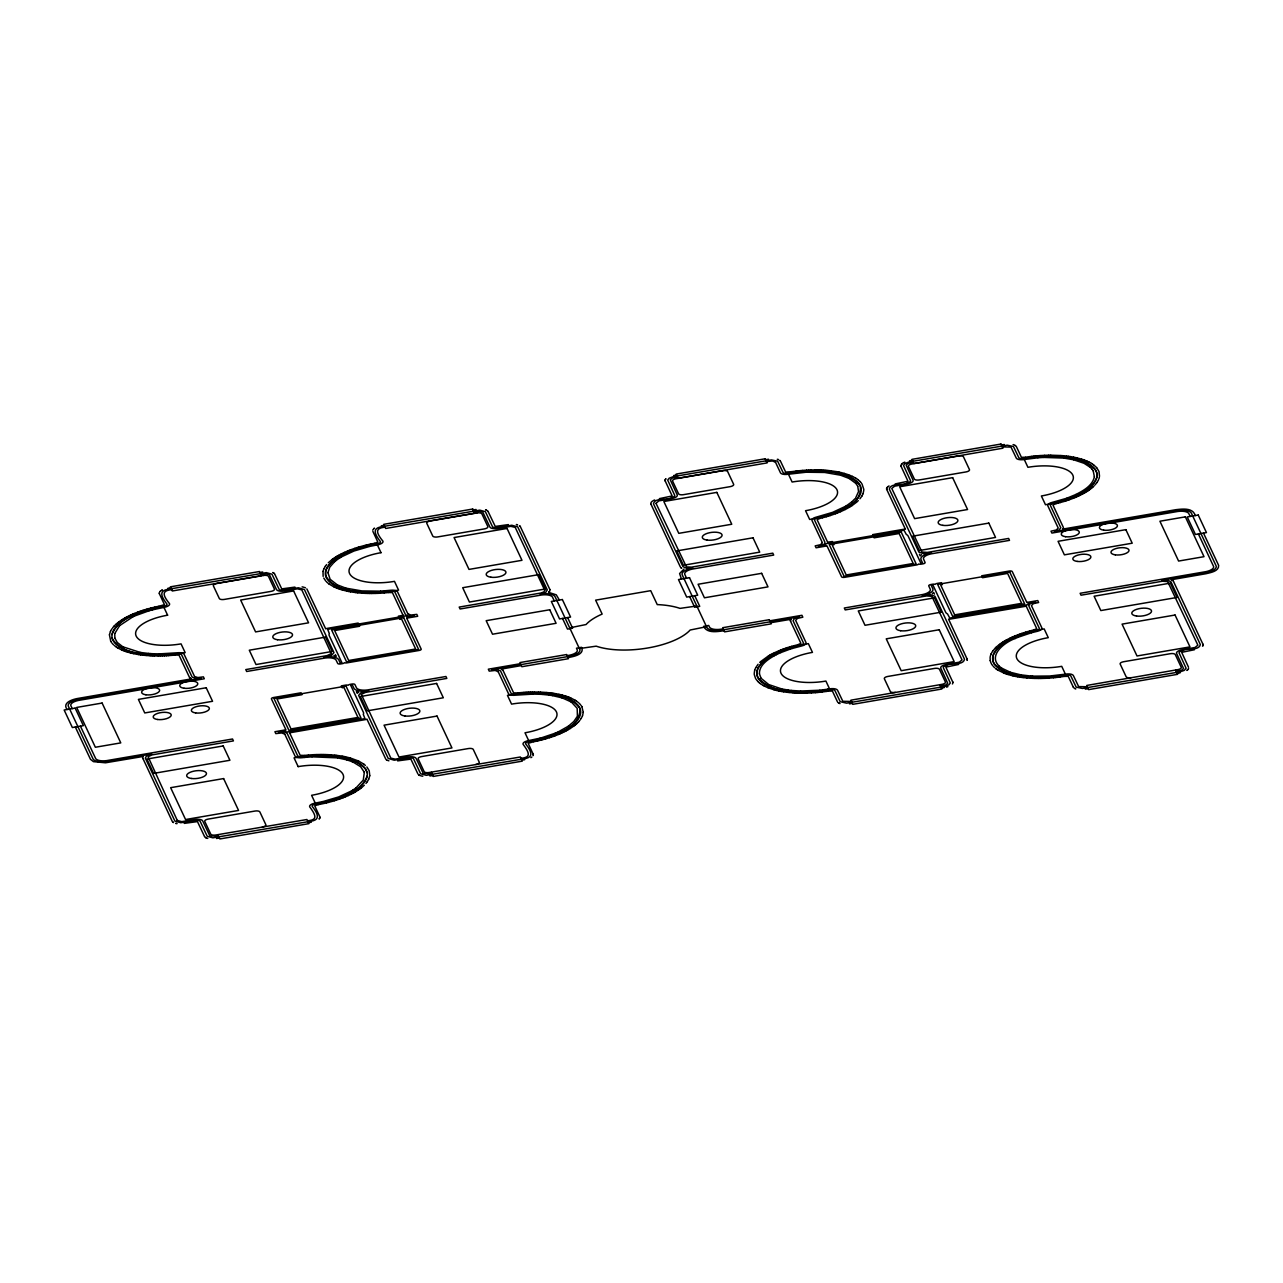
<?xml version="1.0" encoding="UTF-8"?>
<svg xmlns="http://www.w3.org/2000/svg" width="1283" height="1283" viewBox="0 0 1283 1283"><rect width="100%" height="100%" fill="white"/><g stroke="black" fill="none" stroke-linecap="round" stroke-linejoin="round"><path stroke-width="1.5" d="M327.935 572.651L330.132 579.274L337.285 584.856M583.252 712.322L581.889 706.692M754.212 673.639L754.661 670.303M109.44 634.812L110.723 641.292M327.935 572.635L329.795 567.118L334.687 561.585M369.761 775.67L369.215 770.778L366.874 766.945M583.252 712.386L582.514 715.738M863.796 490.298L863.058 493.65M990.107 657.297L990.203 660.569M1094.383 476.811L1093.196 470.813M1096.965 476.586L1096.869 473.411M1099.531 476.362L1098.986 471.47L1096.644 467.621M109.456 634.748L110.45 631.38M112.038 634.556C119.816 614.814 145.123 610.804 163.502 606.426A4.33 1.684 -6.9 0 0 166.982 604.117C160.648 595.889 159.044 590.645 168.33 589.25L266.335 572.651L271.98 574.191L279.053 589.154A4.33 1.684 -6.9 0 0 284.04 590.02L298.394 587.774L304.44 589.587L333.965 652.614L331.527 655.372L323.781 657.201A12.99 5.052 -6.9 0 1 338.744 659.799L340.236 662.99L341.919 662.702L329.234 635.614A12.99 5.052 -6.9 0 1 329.346 633.626L327.662 629.344L406.486 615.792L407.08 617.059C422.765 613.739 408.299 618.454 405.332 614.284L394.988 592.233A4.33 1.684 -6.9 0 0 390.914 591.255C369.729 592.201 339.225 596.403 325.722 576.067M114.748 633.594L114.877 638.18M159.3 593.003L159.349 592.778A6.928 2.694 -6.9 0 0 159.349 593.58L159.413 593.804M323.011 571.464L323.14 576.404M367.179 775.926C359.336 795.652 334.173 799.726 315.698 804.056A4.33 1.684 -6.9 0 0 312.218 806.382C318.441 814.192 320.205 819.933 310.887 821.232L212.882 837.831L207.237 836.308L200.164 821.328A4.33 1.684 -6.9 0 0 195.176 820.479L180.807 822.724L174.905 821.12L145.332 758.141L146.679 755.671L151.667 753.923L107.964 761.444A12.99 5.052 -6.9 0 1 93.001 758.846L68.352 706.275A12.99 5.052 -6.9 0 1 78.824 699.315L200.934 678.322L195.641 678.499L192.113 677.087L181.577 654.747A4.33 1.684 -6.9 0 0 177.118 653.801C155.868 654.971 126.809 658.564 112.567 639.351M369.745 775.734L368.75 779.102M665.252 481.029L665.332 479.601M790.44 620.507L790.488 620.282A6.928 2.694 -6.9 0 1 790.873 619.545L790.729 619.689M886.617 488.631L886.649 488.422A6.928 2.694 -6.9 0 1 886.842 487.957L886.713 488.23M992.834 656.255L992.962 661.034M1094.383 476.811C1092.458 485.728 1083.461 490.571 1076.02 494.42M1203.037 645.012L1203.005 645.237A6.928 2.694 -6.9 0 0 1203.053 644.836L1203.037 644.627M114.748 633.577L119.576 625.655M323.011 571.4L323.861 568.882M325.786 570.438L325.706 576.035M990.268 656.383L991.117 653.865M992.85 656.222C999.906 639.399 1020.771 634.877 1036.664 630.386A4.33 1.684 -6.9 0 0 1039.278 628.253L1028.966 606.25C1028.517 600.909 1044.619 601.775 1028.036 603.283L1028.629 604.55L949.805 618.101L947.512 613.932A12.99 5.052 -6.9 0 1 945.683 612.28L932.998 585.192L931.298 585.481L932.789 588.672A12.99 5.052 -6.9 0 1 922.317 595.633L930.496 594.735L934.954 596.29L964.527 659.286C963.116 665.941 950.078 662.461 946.806 665.444A4.33 1.684 -6.9 0 0 943.326 667.769L950.302 682.973L948.843 684.865L944.545 686.485L846.604 703.18L840.205 701.673L834.992 690.687A4.33 1.684 -6.9 0 0 830.005 689.821A62.787 24.425 -6.9 0 1 757.724 677.296C774.996 697.15 806.51 692.275 830.005 689.821L825.899 681.065A38.971 15.171 -6.9 0 1 781.042 673.286A38.971 15.171 -6.9 0 1 812.46 652.389L808.354 643.633A62.787 24.425 -6.9 0 0 757.724 677.296M1096.805 477.436C1089.78 494.131 1069.124 498.702 1053.343 503.177A4.33 1.684 -6.9 0 0 1050.376 505.406L1060.8 527.762L1059.02 530.087L1054.369 531.627L1176.479 510.634A12.99 5.052 -6.9 0 1 1191.426 513.232L1216.076 565.787A12.99 5.052 -6.9 0 1 1205.603 572.763L1161.901 580.269L1167.642 580.157L1170.914 581.792L1200.343 644.563C1199.012 651.251 1185.781 647.69 1182.621 650.722A4.33 1.684 -6.9 0 0 1179.141 653.047L1186.117 668.251L1184.321 670.367L1180.36 671.763L1082.419 688.458L1076.196 687.143L1070.824 675.981A4.33 1.684 -6.9 0 0 1065.836 675.115A62.787 24.425 -6.9 0 1 993.555 662.573L992.978 661.05M1099.371 477.276L1098.889 478.928M325.802 570.422C335.232 552.219 358.663 548.098 376.913 543.928A4.33 1.684 -6.9 0 0 380.393 541.602C374.139 533.648 372.423 528.067 381.741 526.752L479.746 510.153L485.391 511.676L492.464 526.639A4.33 1.684 -6.9 0 0 497.451 527.505L511.805 525.26L517.723 526.864L547.296 589.891L545.612 592.521L540.159 594.189A12.99 5.052 -6.9 0 1 555.122 596.787L579.772 649.358A12.99 5.052 -6.9 0 1 569.299 656.319L491.678 669.662L496.97 669.485L500.514 670.897L511.035 693.237A4.33 1.684 -6.9 0 0 515.493 694.183C536.695 693.093 565.803 689.388 580.044 708.633M577.398 715.978L577.19 708.328L571.641 702.33M754.677 670.239L755.719 667.721M372.808 530.087L372.904 529.863A6.928 2.694 -6.9 0 1 373.209 529.398M319.804 817.896L319.708 818.121A6.928 2.694 -6.9 0 0 319.868 817.704L319.9 817.479A6.928 2.694 -6.9 0 0 319.868 817.046L319.916 817.303M533.215 755.382L533.119 755.607A6.928 2.694 -6.9 0 0 533.327 754.789L533.311 754.58M582.498 715.802L581.247 718.32M757.852 668.491L756.794 673.367L757.724 677.28M863.042 493.714L861.791 496.232M967.125 660.136L967.029 660.36A6.928 2.694 -6.9 0 0 967.238 659.542L967.222 659.334M1188.603 668.555L1188.507 668.764A6.928 2.694 -6.9 0 1 1187.946 669.501L1188.122 669.373M1202.941 645.429L1202.845 645.654A6.928 2.694 -6.9 0 1 1202.556 646.119L1202.748 645.83M110.482 631.316L111.926 628.798M323.893 568.818L325.337 566.284M368.718 779.166L367.275 781.7M577.061 716.78L573.79 721.543L568.385 726.194M757.868 668.459C766.737 653.913 785.084 649.342 800.496 645.189A4.33 1.684 -6.9 0 0 803.463 642.975L793.054 620.683L794.482 618.486L799.469 616.754L721.864 630.097A12.99 5.052 -6.9 0 1 706.901 627.499L682.251 574.928A12.99 5.052 -6.9 0 1 692.724 567.968L686.646 568.273L682.925 566.573L653.48 503.802C654.795 497.114 668.106 500.707 671.201 497.644A4.33 1.684 -6.9 0 0 674.698 495.318L667.705 480.115L669.165 478.206L673.463 476.602L771.42 459.907L777.642 461.222L783.015 472.401A4.33 1.684 -6.9 0 0 788.003 473.267A62.787 24.425 -6.9 0 1 860.284 485.792C862.817 507.266 833.148 513.248 817.175 517.979A4.33 1.684 -6.9 0 0 814.545 520.112L824.873 542.132C825.29 547.472 809.252 546.59 825.803 545.083L825.21 543.816L904.034 530.264L906.311 534.434A12.99 5.052 -6.9 0 1 908.139 536.102L920.841 563.173L922.541 562.884L921.034 559.709A12.99 5.052 -6.9 0 1 931.506 552.732L923.84 553.663L918.933 552.155L889.311 489.096C890.627 482.392 903.906 486 907.017 482.921A4.33 1.684 -6.9 0 0 910.513 480.612L903.521 465.408L904.996 463.5L909.294 461.896L1007.235 445.185L1013.458 446.516L1018.83 457.678A4.33 1.684 -6.9 0 0 1023.818 458.544A62.787 24.425 -6.9 0 1 1096.099 471.086L1096.676 472.609M991.15 653.801L992.593 651.267M1098.505 479.858L1097.061 482.392M755.767 667.657L758.093 664.257M319.611 818.297L319.467 818.522A6.928 2.694 -6.9 0 1 319.066 818.987L319.323 818.714M665.428 479.409L665.572 479.184A6.928 2.694 -6.9 0 1 665.973 478.719L665.717 478.992M651.074 502.535L651.219 502.311A6.928 2.694 -6.9 0 1 651.636 501.845L652.005 501.493A6.928 2.694 -6.9 0 1 652.598 501.06M580.686 719.186L581.199 718.384M861.759 496.296L859.915 498.83M901.243 464.703L901.388 464.478A6.928 2.694 -6.9 0 1 901.805 464.013L901.532 464.286M1062.949 528.917L1063.094 528.692A6.928 2.694 -6.9 0 0 1063.35 528.083L1063.382 527.874A6.928 2.694 -6.9 0 0 1063.302 527.297L1052.926 504.989L1056.134 503.61M325.385 566.22L326.652 564.552M367.227 781.764L365.96 783.432M855.681 497.868L858.552 491.533L857.734 486.241M1097.013 482.456L1094.976 484.974M992.641 651.203L995.496 647.819M112.599 627.868L114.011 626.2M580.012 720.116L578.617 721.784M159.878 591.768L160.07 591.543A6.928 2.694 -6.9 0 1 160.583 591.094L160.263 591.367M143.215 756.457L105.511 762.792L93.451 761.653L90.484 759.328L75.328 727.028M549.397 591.527L549.204 591.752A6.928 2.694 -6.9 0 1 548.691 592.201L549.012 591.944M855.039 498.67L851.896 501.797M887.195 487.412L887.387 487.187A6.928 2.694 -6.9 0 1 887.9 486.738L887.579 486.995M791.018 619.272L770.714 622.72M1062.805 529.093L1176.03 509.672C1182.445 508.966 1192.933 507.507 1195.275 515.574M114.059 626.136L115.711 624.5M578.553 721.848L576.901 723.484M119.592 625.639L132.967 616.754M328.304 562.772L332.153 559.468M364.308 785.212L361.533 787.682M858.279 500.611L856.499 502.246M759.744 662.477L760.562 661.691M1093.276 486.69L1094.094 485.888M995.56 647.755L996.378 646.969M115.775 624.436L117.667 622.8M373.674 528.853L373.914 528.644A6.928 2.694 -6.9 0 1 374.524 528.195L374.155 528.452M335.36 654.667L336.194 656.335L333.933 655.613M575.955 724.334L576.837 723.548M901.917 463.869L902.157 463.66A6.928 2.694 -6.9 0 1 902.767 463.211L902.398 463.468M760.627 661.627L768.453 655.918M1092.314 487.524L1093.196 486.738M996.442 646.905L999.409 644.451M1187.737 669.774L1187.481 669.999A6.928 2.694 -6.9 0 1 1186.887 670.448L1187.256 670.175M334.703 561.569L335.617 560.815M574.944 725.184L575.875 724.398M851.88 501.813L846.684 505.598M856.435 502.311L852.104 505.566M1091.304 488.374L1092.25 487.588M117.747 622.752L118.742 621.966M335.633 560.799L339.883 557.784M356.016 787.938L363.265 780.08L364.34 772.302M360.459 788.516L361.453 787.746M573.87 726.018L574.864 725.232M1090.245 489.208L1091.24 488.438M118.822 621.918L122.302 619.529M332.233 559.404L333.291 558.634M548.547 592.345L556.277 594.831L559.388 600.043M356 787.954L352.729 790.184M359.336 789.334L360.379 788.58M888.044 486.594L888.333 486.385A6.928 2.694 -6.9 0 1 889.039 485.952M573.79 726.066L570.31 728.455M531.884 757.018L531.579 757.227A6.928 2.694 -6.9 0 1 530.889 757.66M1089.107 490.026L1090.165 489.272M999.489 644.387L1000.548 643.633M333.372 558.586L334.478 557.832M358.149 790.152L359.24 789.398M568.369 726.194L558.217 731.903M1087.92 490.844L1089.026 490.09M1000.628 643.569L1001.734 642.815M334.558 557.768L335.713 557.014M358.053 790.216L355.599 791.755M852.008 505.614L849.554 507.17M1086.669 491.646L1087.824 490.908M1001.815 642.751L1002.969 641.997M161.305 590.565L161.642 590.372A6.928 2.694 -6.9 0 1 162.412 589.955L161.931 590.196M122.398 619.464L124.964 617.941M335.809 556.966L337.028 556.229M339.899 557.784L341.086 557.063M351.526 790.921L352.713 790.2M845.481 506.32L846.668 505.598M570.213 728.519L567.647 730.043M1085.37 492.447L1086.589 491.71M1003.065 641.949L1004.284 641.211M337.124 556.164L338.375 555.443M341.102 557.047L353.964 551.032L369.745 546.398M351.51 790.937L338.648 796.935L322.867 801.586M845.465 506.336L832.619 512.35L816.742 517.001A6.928 2.694 -6.9 0 0 811.995 520.513L822.323 542.549M354.236 792.541L355.503 791.819M849.458 507.218L845.321 509.479M768.549 655.87L769.816 655.132M773.777 656.046C767.298 659.863 759.055 665.364 759.424 673.864M1084.023 493.233L1085.274 492.512M1004.381 641.147L1005.631 640.425M125.06 617.893L126.376 617.171M338.471 555.379L341.246 553.903M352.825 793.311L354.14 792.605M566.236 730.813L567.551 730.091M769.912 655.084L771.227 654.362M773.793 656.03L776.423 654.635M1082.611 494.003L1083.91 493.281M1005.728 640.361L1007.043 639.656M126.488 617.123L129.342 615.664M653.432 500.546L653.801 500.354A6.928 2.694 -6.9 0 1 654.667 499.969M358.679 692.371L356.417 691.633L357.251 693.317A6.928 2.694 -6.9 0 1 357.861 692.868M903.585 462.714L903.97 462.505A6.928 2.694 -6.9 0 1 904.82 462.137M351.366 794.081L352.729 793.375M564.777 731.567L566.14 730.861M771.324 654.314L772.687 653.608M1082.499 494.067L1079.645 495.511M1007.155 639.592L1010.01 638.148M341.358 553.855L344.309 552.428M845.224 509.527L840.654 511.66M351.253 794.129L348.302 795.556M563.269 732.32L564.664 731.631M772.799 653.56L774.194 652.871M776.44 654.619L780.722 652.614M129.455 615.615L130.898 614.942M132.983 616.738L134.394 616.081M561.713 733.042L563.157 732.368M1076.004 494.436L1066.798 498.221M1078.073 496.232L1079.532 495.559M774.307 652.806L779.006 650.722M1010.122 638.1L1011.565 637.426M1015.061 638.565C1004.91 642.158 987.621 655.116 999.249 666.262M131.026 614.894L132.502 614.22M134.426 616.065L149.053 610.772M344.437 552.38L347.565 551.016M348.19 795.604L345.047 796.968M1076.469 496.954L1077.961 496.296M558.201 731.919L555.218 733.202M560.11 733.764L561.601 733.09M1011.694 637.362L1013.169 636.705M1015.094 638.549L1018.06 637.266M132.63 614.172L134.154 613.531M840.541 511.725L837.318 513.04M1074.817 497.644L1076.357 497.002M558.458 734.453L559.981 733.812M780.754 652.614L790.408 649.022M1013.297 636.657L1014.821 636.015M134.282 613.482L137.586 612.183M347.693 550.968L349.265 550.343M1073.133 498.333L1074.705 497.692M343.347 797.641L344.919 797.016M555.202 733.202L541.779 737.709M558.33 734.501L555.026 735.801M779.134 650.673L780.706 650.048M1014.949 635.951L1018.253 634.668M1018.093 637.25L1031.5 632.744M349.393 550.295L350.997 549.685M835.586 513.713L837.19 513.088M1073.005 498.381L1069.621 499.632M341.615 798.299L343.235 797.689M780.818 650L782.438 649.374M137.714 612.135L139.366 611.542M351.125 549.637L354.573 548.418M835.458 513.761L830.149 515.574M339.851 798.94L341.486 798.347M782.566 649.326L784.202 648.733M553.262 736.442L554.898 735.849M1018.381 634.62L1020.033 634.027M139.494 611.494L141.162 610.916M1066.766 498.237L1052.477 502.311A6.928 2.694 -6.9 0 0 1047.81 505.791L1058.218 528.083L1056.294 530.007L1051.002 531.162L1051.9 533.07L1177.922 511.436A10.392 4.041 -6.9 0 1 1188.651 513.296L1190.191 516.456M1067.809 500.258L1069.493 499.68M339.722 798.988L336.194 800.175M784.33 648.685L786.014 648.107M551.449 737.067L553.133 736.49M1020.161 633.978L1021.829 633.401M141.306 610.868L143.022 610.307M354.717 548.37L356.417 547.809M1065.965 500.867L1067.681 500.306M786.142 648.059L787.858 647.514M549.605 737.677L551.321 737.116M1021.974 633.353L1023.69 632.792M947.912 686.662L947.431 686.822A6.928 2.694 -6.9 0 1 946.389 687.111M143.151 610.275L144.899 609.73M356.562 547.761L358.31 547.216M828.273 516.167L830.021 515.622M1064.088 501.445L1065.836 500.915M788.003 647.466L789.735 646.921M790.424 649.006L792.14 648.476M334.318 800.768L336.05 800.223M549.461 737.709L545.804 738.816M1023.818 632.744L1025.566 632.214M145.027 609.682L146.807 609.168M358.438 547.183L360.218 546.654M826.364 516.728L828.128 516.199M1063.944 501.493L1060.239 502.551M789.879 646.873L791.659 646.359M792.156 648.476L801.266 646.087A6.928 2.694 -6.9 0 0 806.013 642.575L795.62 620.331L797.545 618.374L802.837 617.203L801.939 615.295L769.816 620.812M332.393 801.33L334.173 800.8M1025.694 632.166L1027.475 631.637M360.363 546.622L364.131 545.596M146.952 609.12L148.748 608.623M149.069 610.756L150.833 610.275M826.22 516.76L822.451 517.787M791.787 646.311L793.6 645.814M543.864 739.361L545.676 738.864M332.265 801.362L328.496 802.388M1027.619 631.605L1029.415 631.108M148.892 608.591L150.72 608.11M150.865 610.259L152.645 609.794M1058.267 503.08L1060.095 502.599M793.744 645.782L797.561 644.804M539.967 738.19L541.763 737.725M541.907 739.874L543.719 739.393M1029.559 631.06L1031.388 630.578M1031.532 632.744L1033.312 632.278M364.276 545.564L366.12 545.099M150.865 608.062L154.73 607.132M152.677 609.794L164.08 607.372A6.928 2.694 -6.9 0 0 169.548 603.716C161.722 594.189 162.444 590.517 171.681 589.699M820.462 518.284L822.307 517.819M1056.278 503.561L1058.122 503.112M539.951 738.19L528.66 740.596A6.928 2.694 -6.9 0 0 523.063 744.268C530.087 753.666 530.633 757.451 520.93 758.285M539.902 740.371L541.763 739.922M326.491 802.885L328.352 802.42M1031.532 630.546L1033.376 630.081M1033.344 632.262L1037.177 631.348A6.928 2.694 -6.9 0 0 1041.844 627.868L1031.436 605.608L1033.36 603.651L1038.653 602.497L1037.755 600.572L1027.587 602.32A2.598 1.01 -6.9 0 0 1026.865 602.497L1012.239 571.56A2.598 1.01 -6.9 0 0 1009.256 571.047L981.703 575.778L982.602 577.703L1007.604 573.405L1021.653 603.347L954.68 614.862L940.647 584.904L942.347 584.615L941.449 582.707L937.199 583.428A2.598 1.01 -6.9 0 0 935.195 584.326L935.018 584.358A2.598 1.01 -6.9 0 0 932.549 584.23L930.849 584.535A2.598 1.01 -6.9 0 0 928.748 585.914L930.367 589.49A10.392 4.041 -6.9 0 1 922.862 594.494L844.31 608.014L845.208 609.922L926.534 595.937L931.843 596.322L962.042 659.911L959.283 662.172L946.245 664.514A6.928 2.694 -6.9 0 0 940.76 668.154L947.72 683.23L945.779 684.994L940.487 686.148M366.264 545.067L368.141 544.634M820.318 518.316L817.079 519.615L827.407 541.699M797.705 644.772L800.913 643.376L790.601 621.389M537.898 740.852L539.758 740.403M1033.521 630.049L1036.76 628.75L1026.304 606.362M324.487 803.35L326.347 802.917M368.285 544.601L370.178 544.184M369.777 546.398L377.491 544.858A6.928 2.694 -6.9 0 0 382.959 541.218C375.117 531.691 375.855 528.019 385.092 527.201M154.874 607.1L156.767 606.683M535.861 741.301L537.737 740.884M322.835 801.586L315.137 803.126A6.928 2.694 -6.9 0 0 309.652 806.766C316.644 816.196 317.222 819.933 307.519 820.783M324.326 803.383L320.381 804.233M370.322 544.152L372.23 543.751M156.911 606.651L158.819 606.266M533.792 741.718L535.701 741.333M372.375 543.735L374.299 543.351M158.964 606.234L164.481 604.678L159.461 593.901M533.648 741.75L528.147 743.306L533.263 754.404A6.928 2.694 -6.9 0 0 533.167 754.115M318.312 804.617L320.237 804.249M374.46 543.334L377.876 542.1L372.872 531.387M318.168 804.649L314.736 805.868L319.756 816.597M381.292 525.789L384.194 525.292M473.202 509.993L476.121 509.495M673.703 475.528L676.622 475.015M765.63 459.715L768.533 459.218M474.101 511.901L479.521 511.211L482.777 512.093L489.946 527.137A6.928 2.694 -6.9 0 0 497.772 528.484L510.81 526.335L515.205 527.377L544.73 590.276M677.52 476.939L672.292 478.062L670.287 479.858L677.264 494.933A6.928 2.694 -6.9 0 1 671.779 498.574L658.804 500.899L656.03 503.369M766.512 461.639L772.414 460.966L775.477 462.185M508.389 524.603L495.254 526.431L488.133 511.58M659.366 498.638L672.164 495.96L665.284 481.125A6.928 2.694 -6.9 0 1 665.203 480.788M167.881 588.288L170.783 587.79M259.791 572.491L262.71 571.993M909.535 460.805L912.438 460.308M1001.446 445.009L1004.364 444.511M260.69 574.399L266.11 573.709L269.366 574.592L276.535 589.635A6.928 2.694 -6.9 0 0 284.361 590.998L297.399 588.833L301.794 589.875L331.303 653.592L327.101 655.597L245.775 669.582L246.673 671.49L325.24 658.003A10.392 4.041 -6.9 0 1 335.97 659.879L337.686 663.423A2.598 1.01 -6.9 0 0 340.685 663.936L342.369 663.648A2.598 1.01 -6.9 0 0 344.373 662.766L344.55 662.734A2.598 1.01 -6.9 0 0 347.035 662.846L419.076 650.465A2.598 1.01 -6.9 0 0 421.177 649.07L406.663 618.117A2.598 1.01 -6.9 0 0 407.529 618.021L417.713 616.273L416.815 614.365L410.913 615.038L407.85 613.819M913.336 462.217L908.123 463.355L906.119 465.104L913.079 480.211A6.928 2.694 -6.9 0 1 907.594 483.867L894.636 486.177L891.781 488.454L921.98 552.059L927.288 552.428L1008.614 538.443L1009.513 540.368L930.977 553.887A10.392 4.041 -6.9 0 0 923.455 558.875L925.075 562.451A2.598 1.01 -6.9 0 1 922.99 563.846L921.29 564.135A2.598 1.01 -6.9 0 1 918.804 564.023L918.628 564.039A2.598 1.01 -6.9 0 1 916.623 564.937L844.583 577.318A2.598 1.01 -6.9 0 1 841.584 576.805L826.974 545.884A2.598 1.01 -6.9 0 1 826.252 546.045L816.084 547.793L815.186 545.884L820.462 544.714L822.387 542.757M1002.344 446.917L1010.988 447.077L1016.312 458.159A6.928 2.694 -6.9 0 0 1024.139 459.522L1037.899 457.774M294.978 587.101L281.747 588.881L274.722 574.078M895.181 483.932L907.979 481.237L901.115 466.403M569.684 627.852L586.058 624.532A56.292 21.907 -6.9 0 1 601.037 614.573L602.144 614.076L595.617 600.155L650.706 590.677L657.249 604.614L658.612 604.662A56.292 21.907 -6.9 0 1 680.006 608.383L696.813 605.993M579.387 648.556L596.21 646.167A56.292 21.907 -6.9 0 0 690.158 630.017L706.532 626.697M520.433 663.68L488.326 669.197L489.224 671.121L495.126 670.448L498.173 671.667M567.054 655.677L569.828 655.164A10.392 4.041 -6.9 0 0 577.35 650.176L576.468 648.204L581.568 647.322C585 654.667 572.988 656.688 567.952 657.586M723.211 628.83L720.404 629.295A10.392 4.041 -6.9 0 1 709.675 627.419L708.697 625.462L703.613 626.345C707.077 633.722 717.566 631.541 724.093 630.739M501.06 669.117L521.331 665.588M397.634 760.883L410.865 759.103L417.889 773.906M958.642 664.45L945.844 667.128L952.724 681.963M431.938 773.569L423.278 773.424L416.109 758.397A6.928 2.694 -6.9 0 0 408.251 756.986L395.212 759.151L390.834 758.141L361.325 694.392L365.511 692.387L446.837 678.402L445.939 676.494L367.387 689.965A10.392 4.041 -6.9 0 1 356.642 688.105L354.926 684.561A2.598 1.01 -6.9 0 0 351.943 684.047L350.243 684.336A2.598 1.01 -6.9 0 0 348.238 685.218L348.062 685.25A2.598 1.01 -6.9 0 0 345.576 685.138L341.342 685.86L342.24 687.768L343.94 687.48L357.973 717.438L291.016 728.936L276.968 698.994L301.97 694.696L301.072 692.788L273.536 697.519A2.598 1.01 -6.9 0 0 271.435 698.914L285.949 729.867A2.598 1.01 -6.9 0 0 285.083 729.963L274.915 731.711L275.813 733.619L281.715 732.946L284.762 734.165M851.495 701.448L842.835 701.288L837.542 690.254A6.928 2.694 -6.9 0 0 829.684 688.843L827.647 689.179M429.917 775.99L432.82 775.493M521.828 760.194L524.747 759.68M849.474 703.87L852.393 703.373M941.385 688.073L944.304 687.56M184.223 823.381L197.454 821.601L204.478 836.404M1194.473 649.727L1181.691 652.341L1188.539 667.256M218.527 836.083L209.867 835.923L202.698 820.895A6.928 2.694 -6.9 0 0 194.856 819.5L181.721 821.649L177.295 820.43M1087.31 686.742L1078.65 686.581L1073.358 675.532A6.928 2.694 -6.9 0 0 1065.515 674.136L1049.799 676.013L1032.719 676.157M1176.319 671.442L1181.531 670.303L1183.535 668.523L1176.591 653.48A6.928 2.694 -6.9 0 1 1182.06 649.791L1195.018 647.482L1197.873 645.189L1167.674 581.6L1162.366 581.231L1081.024 595.2L1080.126 593.291L1206.148 571.609A10.392 4.041 -6.9 0 0 1213.654 566.621L1198.402 533.969M216.506 838.489L219.409 837.991M308.417 822.692L311.336 822.195M1085.29 689.147L1088.209 688.65M1177.201 673.35L1180.119 672.853M1025.39 457.261L1021.412 457.309L1016.377 446.596M828.433 691.12L832.41 691.072L837.446 701.785M1064.249 676.398L1068.226 676.349L1073.262 687.063M791.691 471.647L785.645 472.08L780.561 461.303M1025.55 457.229L1029.624 456.636M827.615 689.196L819.837 690.222M826.332 691.441L828.289 691.136M1064.104 676.43L1060.031 677.023M791.836 471.631L795.925 471.086M826.172 691.457L822.082 692.002M1029.768 456.62L1031.74 456.363M1057.914 677.28L1059.87 677.039M796.085 471.069L798.042 470.845M1031.901 456.347L1033.873 456.123M388.524 592.538L392.406 592.618L402.766 614.685M175.113 655.052L178.995 655.116L189.531 677.504M517.498 692.932L513.617 692.852L503.08 670.48A6.928 2.694 -6.9 0 0 502.952 670.319L502.776 670.143M819.965 692.243L821.938 692.018M304.087 755.446L300.158 755.286L289.846 733.299M304.215 757.467L302.195 757.692A6.928 2.694 -6.9 0 1 295.106 756.232L284.778 734.181M1055.781 677.52L1057.753 677.312M798.202 470.829L802.308 470.444M1034.018 456.106L1035.99 455.914M388.364 592.554L384.275 592.938M172.997 655.26L174.953 655.068M517.658 692.916L519.631 692.724M819.821 690.222L800.576 691.024M817.832 692.451L819.805 692.259M1053.664 677.745L1055.62 677.536M304.247 755.43L308.337 755.046M304.231 757.451L312.026 756.826M1036.151 455.898L1038.123 455.722M172.836 655.276L168.747 655.613M519.775 692.708L523.865 692.371M815.715 692.644L817.688 692.467M1053.503 677.761L1049.414 678.082M802.452 470.428L806.542 470.155M1038.268 455.722L1040.24 455.561M1037.931 457.774L1043.737 457.422M384.114 592.954L380.041 593.227M815.555 692.66L811.481 692.932M308.497 755.029L312.571 754.757M1040.401 455.561L1044.458 455.337M805.981 472.24L788.323 474.245A6.928 2.694 -6.9 0 1 780.497 472.882L775.477 462.185M380.586 591.158L390.513 590.276A6.928 2.694 -6.9 0 1 397.505 591.752L407.85 613.803M166.63 655.741L168.586 655.613M524.025 692.371L525.982 692.243M1047.297 678.226L1049.253 678.098M806.686 470.139L808.643 470.043M806.013 472.224L824.696 472.465L840.654 475.223M380.57 591.158L361.886 590.918L345.913 588.159M377.924 593.339L379.88 593.243M164.529 655.838L166.469 655.741M526.142 692.227L528.099 692.146M1045.18 678.322L1047.136 678.226M811.321 692.948L807.28 693.109M312.731 754.741L314.688 754.645M312.058 756.826L337.557 757.868M1044.619 455.321L1048.644 455.208M1043.769 457.422L1063.976 458.095M808.803 470.043L810.744 469.979M375.839 593.404L377.779 593.339M162.428 655.918L164.368 655.854M528.243 692.13L530.184 692.066M1045.036 678.322L1041.01 678.45M314.832 754.645L316.789 754.564M810.888 469.979L814.897 469.915M375.678 593.42L371.685 593.484M160.343 655.966L162.267 655.918M530.344 692.066L532.269 692.018M805.195 693.157L807.119 693.109M316.933 754.564L320.926 754.5M1048.788 455.208L1050.713 455.192M159.493 653.881L177.102 652.79A6.928 2.694 -6.9 0 1 184.094 654.266L194.583 676.542L197.887 677.552L203.404 676.863L204.302 678.771L78.279 700.454A10.392 4.041 -6.9 0 0 70.773 705.458L72.201 708.633M158.274 655.982L160.183 655.966M1038.941 678.466L1040.85 678.45M532.429 692.018L534.337 692.002M533.119 694.103L515.686 695.178A6.928 2.694 -6.9 0 1 508.517 693.718L498.173 671.667M803.126 693.173L805.034 693.157M1050.857 455.192L1060.752 455.529M815.042 469.915L816.95 469.915M369.632 593.468L371.525 593.484M159.461 653.881L153.88 653.769M158.13 655.982L154.185 655.934M1038.781 678.466L1034.852 678.418M801.073 693.173L802.966 693.173M534.498 692.002L538.427 692.05M533.151 694.103L540.56 694.295M321.087 754.5L322.979 754.516M817.095 469.915L818.971 469.963M367.596 593.42L369.488 593.468M799.036 693.125L800.913 693.157M323.14 754.516L325.016 754.548M819.131 469.963L820.992 470.027M365.591 593.355L367.451 593.42M1032.847 678.338L1034.707 678.402M152.18 655.87L154.04 655.934M800.56 691.024L791.563 690.462M797.032 693.061L798.892 693.125M538.571 692.05L540.432 692.114M325.16 754.564L327.021 754.629M821.136 470.027L822.98 470.123M363.602 593.259L365.447 593.355M1032.703 678.338L1026.961 677.969M152.052 653.689L153.864 653.769M150.191 655.773L152.035 655.854M795.043 692.964L796.887 693.061M540.576 692.114L546.317 692.483M327.181 754.629L329.009 754.725M823.125 470.123L824.937 470.252M361.646 593.147L363.458 593.259M1030.923 676.045L1032.703 676.157M793.07 692.836L794.899 692.964M150.255 653.576L152.035 653.689M150.047 655.757L146.294 655.501M540.592 694.295L542.356 694.408M329.154 754.725L330.982 754.837M1060.897 455.545L1062.693 455.673M825.081 470.252L826.861 470.396M361.501 593.131L357.797 592.81M1030.89 676.045L1020.707 674.826M792.942 692.836L789.237 692.515M148.475 653.432L150.223 653.56M542.388 694.408L549.3 695.129M331.11 754.853L334.815 755.174M1062.821 455.69L1066.462 456.058M827.006 470.412L828.77 470.572M921.499 554.609L920.2 555.956L919.462 554.256M932.34 593.756L933.639 592.425L934.441 594.125M1026.817 677.969L1023.192 677.584M148.443 653.432L141.659 652.614M546.462 692.499L550.086 692.868M146.15 655.485L142.525 655.116M828.914 470.588L830.646 470.781M355.936 592.602L357.668 592.794M791.547 690.462L788.163 690.046M787.377 692.307L789.109 692.499M334.943 755.19L336.675 755.382M1066.59 456.074L1068.29 456.299M1064.008 458.111L1073.582 459.763M830.775 470.797L836.035 471.567M1021.348 677.36L1023.048 677.568M355.792 592.586L350.532 591.832M787.233 692.291L783.737 691.81M550.231 692.884L551.931 693.109M140.681 654.875L142.381 655.1M336.82 755.398L342.08 756.152M1068.434 456.315L1070.102 456.556M1019.552 677.103L1021.22 677.344M302.082 586.876L302.547 586.94A6.928 2.694 -6.9 0 1 303.446 587.133M788.131 690.046L781.748 688.939M552.059 693.125L553.727 693.365M549.332 695.129L552.588 695.627M138.885 654.619L140.553 654.859M422.797 776.215L422.332 776.151A6.928 2.694 -6.9 0 1 421.433 775.958M177.118 823.606L176.653 823.542A6.928 2.694 -6.9 0 1 175.755 823.365L176.268 823.478M1070.23 456.572L1073.582 457.165M1017.788 676.815L1019.424 677.071M781.972 691.521L783.608 691.794M553.855 693.381L555.491 693.654M140.039 652.357L141.627 652.614M137.121 654.33L138.756 654.603M337.573 757.868L346.699 759.825M836.163 471.583L837.767 471.871M1020.675 674.826L1010.475 672.308M1016.072 676.494L1017.66 676.783M348.816 591.511L350.403 591.8M780.24 691.216L781.844 691.505M555.619 693.67L558.891 694.311M552.604 695.643L561.489 697.727M140.007 652.341L122.863 646.808M136.992 654.314L133.721 653.672M342.208 756.184L343.812 756.473M1073.711 457.181L1076.902 457.871M837.895 471.903L839.451 472.224M516.343 524.506L516.776 524.603A6.928 2.694 -6.9 0 1 517.594 524.827L517.129 524.683M683.999 569.059L679.605 573.533L681.449 579.066M1014.388 676.157L1015.944 676.478M347.132 591.174L348.687 591.479M778.573 690.863L780.128 691.184M343.924 756.489L345.48 756.81M839.563 472.24L841.087 472.577M1012.752 675.788L1014.26 676.125M347.003 591.142L342.353 589.988M781.732 688.939L768.742 684.561L761.076 678.29M776.921 690.511L778.444 690.847M559.019 694.328L560.543 694.68M132.085 653.304L133.592 653.656M345.608 756.842L350.259 757.996M1077.014 457.903L1081.537 459.122M1073.614 459.779L1084.007 463.275L1090.39 467.397M841.199 472.609L844.23 473.395M1011.148 675.403L1012.624 675.756M775.333 690.11L776.808 690.479M560.655 694.696L562.13 695.065M130.481 652.919L131.957 653.288M1013.105 444.592L1013.49 444.688A6.928 2.694 -6.9 0 1 1014.244 444.96M777.273 459.298L777.674 459.41A6.928 2.694 -6.9 0 1 778.428 459.667L777.995 459.506M1011.036 675.371L1008.117 674.537M773.793 689.693L775.221 690.078M562.243 695.097L565.178 695.931M130.369 652.887L127.45 652.053M388.893 760.803L388.492 760.691A6.928 2.694 -6.9 0 1 387.755 760.434M207.766 838.408L207.365 838.312A6.928 2.694 -6.9 0 1 206.611 838.04M844.326 473.427L848.56 474.79M840.67 475.239L849.282 478.527M773.681 689.661L768.116 687.784M345.897 588.159L337.301 584.856M342.24 589.955L339.402 589.089M350.371 758.012L358.47 760.995M346.715 759.825L351.927 761.589M1081.649 459.154L1082.98 459.587M1006.658 674.072L1008.005 674.505M565.274 695.963L566.621 696.396M561.505 697.727L562.82 698.16M125.991 651.588L127.338 652.021M1083.093 459.619L1084.376 460.068M1171.267 579.724L1206.052 573.709C1210.478 572.571 1218.978 571.368 1218.642 565.402L1203.486 533.103M1075.828 688.859L1075.475 688.73A6.928 2.694 -6.9 0 1 1074.817 688.442L1075.186 688.618M1010.443 672.292L1001.654 668.138M1005.263 673.591L1006.562 674.04M485.567 509.784L485.936 509.896A6.928 2.694 -6.9 0 1 486.594 510.201L486.225 510.025M840.012 703.581L839.659 703.453A6.928 2.694 -6.9 0 1 839.002 703.148L839.371 703.341M339.305 589.057L336.675 588.079M304.44 587.389L304.793 587.518A6.928 2.694 -6.9 0 1 305.45 587.822M566.717 696.428L568.016 696.877M562.836 698.16L570.727 701.737M124.595 651.106L125.894 651.556M191.568 678.867L78.375 698.353C73.307 699.123 61.744 702.442 67.117 709.499M420.455 775.702L420.086 775.574A6.928 2.694 -6.9 0 1 419.429 775.269M1084.488 460.116L1087.006 461.126M848.656 474.822L852.425 476.394M1003.931 673.078L1005.166 673.543M568.112 696.91L569.347 697.391M123.264 650.593L124.499 651.074M1003.835 673.03L998.062 670.175M768.02 687.752L764.411 686.116M336.579 588.047L334.157 586.989M569.444 697.423L570.646 697.92M121.981 650.064L123.168 650.561M351.943 761.589L353.098 762.07M1087.102 461.158L1088.241 461.672M1171.555 579.852L1171.876 579.996A6.928 2.694 -6.9 0 1 1172.437 580.317L1172.117 580.124M570.727 697.968L575.217 700.277M272.814 572.523L273.135 572.667A6.928 2.694 -6.9 0 1 273.696 573.004L273.375 572.795M191.279 678.755L190.959 678.611A6.928 2.694 -6.9 0 1 190.397 678.274M121.885 650.016L118.453 648.316M353.114 762.086L360.619 766.705L364.324 772.302M206.403 837.959L206.082 837.815A6.928 2.694 -6.9 0 1 205.521 837.494L205.825 837.687M1088.321 461.72L1089.411 462.249M852.505 476.442L855.761 478.19M334.061 586.956L328.881 583.893M358.55 761.027L363.731 764.075M1089.492 462.297L1091.592 463.468M849.282 478.543L855.873 483.418M763.305 685.523L764.331 686.068M1015.029 445.313L1015.302 445.474A6.928 2.694 -6.9 0 1 1015.767 445.826L1015.511 445.602M681.706 568.257L681.433 568.096A6.928 2.694 -6.9 0 1 680.968 567.727L681.225 567.952M838.809 703.068L838.537 702.908A6.928 2.694 -6.9 0 1 838.072 702.539M763.225 685.475L760.322 683.598M501.91 669.501L502.182 669.662A6.928 2.694 -6.9 0 1 502.647 670.031L502.391 669.806M419.236 775.189L418.964 775.028A6.928 2.694 -6.9 0 1 418.499 774.659L418.755 774.884M386.969 760.081L386.696 759.921A6.928 2.694 -6.9 0 1 386.231 759.552L386.488 759.777M122.847 646.808L117.282 642.462L114.877 638.196M117.395 647.707L118.373 648.284M173.558 822.579L173.285 822.419A6.928 2.694 -6.9 0 1 172.82 822.066L173.077 822.275M1091.657 463.516L1093.517 464.767M855.841 478.238L857.685 479.489M997.067 669.55L997.998 670.143M575.297 700.326L576.211 700.919M570.727 701.753L571.641 702.33M116.4 647.065L117.33 647.658M1001.638 668.122L999.249 666.262M996.137 668.892L997.003 669.501M576.275 700.967L578.008 702.25M116.336 647.017L114.604 645.734M1093.581 464.815L1096.596 467.573M857.75 479.537L860.107 481.558M1074.144 688.041L1073.919 687.864A6.928 2.694 -6.9 0 1 1073.55 687.48L1073.31 687.143M779.695 460.324L779.92 460.501A6.928 2.694 -6.9 0 1 780.272 460.886L780.08 460.661M995.271 668.218L996.073 668.844M759.456 682.925L760.258 683.55M519.535 525.709L519.759 525.87A6.928 2.694 -6.9 0 1 520.128 526.271M487.267 510.586L487.492 510.762A6.928 2.694 -6.9 0 1 487.861 511.163L488.101 511.484M328.817 583.845L326.475 581.824M273.856 573.1L274.081 573.276A6.928 2.694 -6.9 0 1 274.514 573.774M363.795 764.123L365.414 765.454M190.221 678.178L189.996 678.001A6.928 2.694 -6.9 0 1 189.643 677.616L189.836 677.841M759.392 682.877L757.9 681.53M1090.406 467.397L1092.25 469.386M994.405 667.465L993.058 666.085M578.874 702.988L580.237 704.383M113.738 644.98L112.391 643.601M1172.999 580.75L1173.175 580.942A6.928 2.694 -6.9 0 1 1173.368 581.215L1173.432 581.311M860.155 481.622L861.39 483.033M757.852 681.465L756.088 679.3M289.541 732.834L365.398 719.603A2.598 1.01 -6.9 0 0 366.922 719.105L385.622 758.798M204.959 837.061L204.783 836.869A6.928 2.694 -6.9 0 1 204.59 836.596M172.676 821.954L172.515 821.761A6.928 2.694 -6.9 0 1 172.307 821.489L142.638 757.868A6.928 2.694 -6.9 0 1 142.846 757.13M855.889 483.434L857.734 486.225M325.754 581.039L323.765 578.056M1095.249 469.578C1076.662 451.953 1047.281 455.802 1023.818 458.544L1027.924 467.301A38.971 15.171 -6.9 0 1 1072.796 475.095A38.971 15.171 -6.9 0 1 1041.379 495.976L1045.485 504.748A62.787 24.425 -6.9 0 0 1096.099 471.086L1095.265 469.61M1092.266 469.402L1093.18 470.797M994.405 664.081C1012.88 681.802 1042.47 677.745 1065.836 675.115L1061.731 666.342A38.971 15.171 -6.9 0 1 1016.858 658.564A38.971 15.171 -6.9 0 1 1048.275 637.667L1044.17 628.911A62.787 24.425 -6.9 0 0 993.555 662.573L994.389 664.049M992.4 665.284L991.422 663.824M580.878 705.169L581.857 706.644M365.479 768.886C349.233 752.608 322.755 755.366 301.713 756.729A4.33 1.684 -6.9 0 1 297.624 755.751L287.312 733.732C284.393 729.498 269.799 734.261 285.532 730.925L286.125 732.192L364.949 718.64L363.281 714.358A12.99 5.052 -6.9 0 0 363.394 712.37L350.692 685.282L352.392 684.994L353.883 688.185A12.99 5.052 -6.9 0 0 368.83 690.783L361.084 692.612L358.647 695.37L388.172 758.397L394.218 760.21L408.587 757.964A4.33 1.684 -6.9 0 1 413.559 758.83L420.648 773.793L426.293 775.317L524.298 758.734C533.568 757.371 531.996 751.934 525.629 743.867A4.33 1.684 -6.9 0 1 529.109 741.542A62.787 24.425 -6.9 0 0 579.74 707.879A62.787 24.425 -6.9 0 0 507.459 695.354L511.564 704.11A38.971 15.171 -6.9 0 1 556.421 711.889A38.971 15.171 -6.9 0 1 525.004 732.785L529.109 741.542C547.328 736.923 579.788 732.32 580.06 708.665M111.733 642.815L110.755 641.34M861.968 483.835L863.812 489.4M761.076 678.274L759.424 673.88M520.24 526.383L549.83 589.41M306.829 588.881L325.706 628.878A2.598 1.01 -6.9 0 1 327.213 628.381L358.149 623.073L359.641 626.248L334.638 630.546L348.687 660.504L415.644 648.99L401.595 619.048L399.911 619.336L398.404 616.145L403.215 615.327A6.928 2.694 -6.9 0 1 402.878 614.878M365.495 768.918L367.082 772.703M755.575 678.482L754.26 674.521M1173.48 581.407L1202.893 644.13A6.928 2.694 -6.9 0 1 1202.973 644.451L1202.925 644.21M1175.709 670.159L1177.65 674.313L1088.658 689.612L1086.717 685.459L1177.762 669.646A4.33 1.684 -6.9 0 0 1181.242 667.32L1175.276 654.571A4.33 1.684 -6.9 0 0 1170.288 653.705L1123.667 661.723A4.33 1.684 -6.9 0 0 1120.171 664.049L1126.153 676.783A4.33 1.684 -6.9 0 0 1131.141 677.649M967.174 659.157L948.538 619.128A2.598 1.01 -6.9 0 0 950.254 619.064L1026.272 606.185M886.761 489.529L905.397 529.27A2.598 1.01 -6.9 0 0 903.585 529.302L872.648 534.626L874.14 537.818L899.142 533.52L913.191 563.462L846.219 574.976L832.186 545.018L833.886 544.73L832.378 541.554L827.567 542.18M939.894 684.881L941.834 689.019L852.842 704.319L850.902 700.181L941.93 684.352A4.33 1.684 -6.9 0 0 945.427 682.043L939.461 669.293A4.33 1.684 -6.9 0 0 934.473 668.427L887.852 676.446A4.33 1.684 -6.9 0 0 884.356 678.755L890.338 691.505A4.33 1.684 -6.9 0 0 895.326 692.371M656.03 503.385L686.453 566.91L691.473 567.15L772.799 553.165L773.697 555.074L692.195 569.107A10.392 4.041 -6.9 0 0 684.673 574.11L686.533 578.2M694.745 595.713L699.732 606.346L694.648 607.228L689.661 596.595M680.359 566.974L650.834 503.93A6.928 2.694 -6.9 0 1 650.802 503.481L650.802 503.754M567.615 617.572L572.603 628.205L567.503 629.087L562.531 618.438M554.304 600.925L552.348 596.852A10.392 4.041 -6.9 0 0 541.618 594.991L460.084 608.992L459.186 607.084L541.009 593.003L543.912 591.896L544.746 590.292M431.329 772.302L433.269 776.44L522.277 761.14L520.337 757.002L429.131 772.51A4.33 1.684 -6.9 0 1 424.16 771.644L418.178 758.894A4.33 1.684 -6.9 0 1 421.674 756.569L468.295 748.566A4.33 1.684 -6.9 0 1 473.267 749.432L479.249 762.166A4.33 1.684 -6.9 0 1 475.752 764.492M217.918 834.8L219.858 838.954L308.866 823.654L306.926 819.516L215.736 835.008A4.33 1.684 -6.9 0 1 210.749 834.142L204.767 821.409A4.33 1.684 -6.9 0 1 208.263 819.083L254.884 811.064A4.33 1.684 -6.9 0 1 259.856 811.931L265.838 824.68A4.33 1.684 -6.9 0 1 262.341 827.006M177.279 820.414L148.042 756.697L152.1 754.885L233.426 740.9L232.528 738.992L106.505 760.643A10.392 4.041 -6.9 0 1 95.776 758.782L80.412 726.146M990.989 662.99L990.219 660.633M901.067 466.322L901.003 466.098A6.928 2.694 -6.9 0 1 900.971 465.649L900.955 465.905M886.729 489.448L886.649 489.208A6.928 2.694 -6.9 0 1 886.617 488.775L886.617 489.031M790.569 621.309L790.488 621.084A6.928 2.694 -6.9 0 1 790.456 620.635L790.456 620.908M549.862 589.49L549.942 589.731A6.928 2.694 -6.9 0 1 549.974 590.308L549.942 590.517A6.928 2.694 -6.9 0 1 549.541 591.255M112.551 639.319L112.118 637.795M952.868 682.46L952.884 682.668A6.928 2.694 -6.9 0 1 952.804 683.133L952.692 683.486A6.928 2.694 -6.9 0 1 952.387 683.951M142.782 758.558A6.928 2.694 -6.9 0 1 142.702 758.253M665.123 480.419A6.928 2.694 -6.9 0 1 665.348 479.682M967.077 658.869A6.928 2.694 -6.9 0 1 967.157 659.173M472.753 509.03L383.745 524.33L385.702 528.468L474.694 513.168L472.753 509.03M765.181 458.769L676.173 474.069L678.114 478.206L767.122 462.906L765.181 458.769M476.891 512.975L430.27 520.978A4.33 1.684 -6.9 0 0 426.774 523.304L432.756 536.053A4.33 1.684 -6.9 0 0 437.744 536.919L484.365 528.901A4.33 1.684 -6.9 0 0 487.845 526.575L481.879 513.841A4.33 1.684 -6.9 0 0 476.891 512.975M722.698 470.717L676.077 478.735A4.33 1.684 -6.9 0 0 672.581 481.045L678.563 493.795A4.33 1.684 -6.9 0 0 683.55 494.661L730.155 486.642A4.33 1.684 -6.9 0 0 733.651 484.332L727.669 471.583A4.33 1.684 -6.9 0 0 722.698 470.717M507.042 528.452L454.07 537.545L469.001 569.411L521.973 560.302L507.042 528.452M716.828 492.383L663.84 501.493L678.787 533.343L731.759 524.25L716.828 492.383M259.342 571.544L170.35 586.844L172.291 590.982L261.283 575.682L259.342 571.544M1000.997 444.046L911.988 459.346L913.945 463.484L1002.937 448.2L1000.997 444.046M263.48 575.474L216.859 583.492A4.33 1.684 -6.9 0 0 213.363 585.818L219.345 598.552A4.33 1.684 -6.9 0 0 224.333 599.418L270.954 591.399A4.33 1.684 -6.9 0 0 274.434 589.089L268.468 576.34A4.33 1.684 -6.9 0 0 263.48 575.474M958.513 455.994L911.892 464.013A4.33 1.684 -6.9 0 0 908.396 466.338L914.378 479.088A4.33 1.684 -6.9 0 0 919.366 479.938L965.987 471.936A4.33 1.684 -6.9 0 0 969.467 469.61L963.501 456.86A4.33 1.684 -6.9 0 0 958.513 455.994M293.631 590.95L240.659 600.059L255.59 631.91L308.578 622.816L293.631 590.95M952.644 477.661L899.672 486.77L914.603 518.637L967.574 509.527L952.644 477.661M538.988 574.592L462.698 587.71L469.418 602.048L545.708 588.929L538.988 574.592M753.009 537.802L676.718 550.92L683.438 565.258L759.728 552.139L753.009 537.802M403.696 617.652L331.656 630.033L346.586 661.9L418.627 649.503L403.696 617.652M901.243 532.124L829.187 544.505L844.134 576.372L916.174 563.975L901.243 532.124M325.577 637.106L249.287 650.208L256.007 664.546L332.297 651.443L325.577 637.106M988.824 523.095L912.534 536.198L919.27 550.535L995.544 537.433L988.824 523.095M562.355 599.53L551.337 601.438L559.564 618.951L570.582 617.059L562.355 599.53M689.5 577.687L678.482 579.579L686.694 597.092L697.711 595.2L689.5 577.687M549.749 609.762L486.177 620.683L492.528 634.219L556.1 623.297L549.749 609.762M761.653 573.325L698.08 584.262L704.431 597.798L768.004 586.876L761.653 573.325M102.111 703.052L76.675 707.43L95.359 747.251L120.778 742.889L102.111 703.052M1185.348 516.857L1159.912 521.219L1178.596 561.056L1204.015 556.678L1185.348 516.857M75.168 708.12L64.15 710.012L72.361 727.541L83.379 725.649L75.168 708.12M1198.242 515.06L1187.224 516.953L1195.435 534.482L1206.453 532.589L1198.242 515.06M206.21 687.752L138.404 699.395L144.754 712.947L212.561 701.288L206.21 687.752M1125.865 529.654L1058.058 541.314L1064.393 554.849L1132.215 543.206L1125.865 529.654M346.025 686.084L273.985 698.481L288.916 730.332L360.972 717.951L346.025 686.084M1009.705 572.01L937.648 584.39L952.595 616.257L1024.636 603.86L1009.705 572.01M566.525 654.555L519.904 662.573L521.86 666.711L568.465 658.692L566.525 654.555M769.303 619.705L722.682 627.708L724.622 631.861L771.243 623.843L769.303 619.705M436.605 683.438L360.315 696.541L367.034 710.878L443.325 697.776L436.605 683.438M934.569 597.83L858.279 610.949L865.015 625.286L941.289 612.167L934.569 597.83M223.194 745.936L146.903 759.055L153.623 773.392L229.914 760.274L223.194 745.936M1170.385 583.124L1094.11 596.226L1100.83 610.564L1177.104 597.445L1170.385 583.124M437.022 716.058L384.05 725.168L398.981 757.034L451.953 747.925L437.022 716.058M939.22 629.745L886.248 638.838L901.195 670.704L954.167 661.595L939.22 629.745M223.611 778.573L170.639 787.682L185.57 819.532L238.558 810.439L223.611 778.573M1175.052 615.022L1122.064 624.131L1137.011 655.982L1189.983 646.889L1175.052 615.022M789.975 472.93L788.003 473.267L792.108 482.023A38.971 15.171 -6.9 0 1 836.981 489.801A38.971 15.171 -6.9 0 1 805.548 510.698L809.669 519.455A62.787 24.425 -6.9 0 0 860.284 485.792C843.572 466.387 812.909 470.877 790.055 472.93M381.019 552.684L376.913 543.928A62.787 24.425 -6.9 0 0 326.299 577.591A62.787 24.425 -6.9 0 0 398.58 590.132L394.474 581.359A38.971 15.171 -6.9 0 1 349.601 573.581A38.971 15.171 -6.9 0 1 381.019 552.684M298.153 766.625L294.048 757.852A62.787 24.425 -6.9 0 1 366.329 770.393A62.787 24.425 -6.9 0 1 315.698 804.056L311.593 795.3A38.971 15.171 -6.9 0 0 343.01 774.403A38.971 15.171 -6.9 0 0 298.153 766.625M167.608 615.199L163.502 606.426A62.787 24.425 -6.9 0 0 112.888 640.089A62.787 24.425 -6.9 0 0 185.169 652.63L181.063 643.874A38.971 15.171 -6.9 0 1 136.19 636.095A38.971 15.171 -6.9 0 1 167.608 615.199M952.836 682.283L952.756 682.059A6.928 2.694 -6.9 0 1 952.82 682.283M195.657 712.931A9.093 3.544 -6.9 0 0 209.37 708.569A9.093 3.544 -6.9 0 0 195.994 706.741A9.093 3.544 -6.9 0 0 195.657 712.931M184.078 688.249A9.093 3.544 -6.9 0 0 197.79 683.871A9.093 3.544 -6.9 0 0 184.415 682.043A9.093 3.544 -6.9 0 0 184.078 688.249M157.504 719.49A9.093 3.544 -6.9 0 0 171.232 715.112A9.093 3.544 -6.9 0 0 157.857 713.3A9.093 3.544 -6.9 0 0 157.504 719.49M145.925 694.793A9.093 3.544 -6.9 0 0 159.653 690.43A9.093 3.544 -6.9 0 0 146.278 688.602A9.093 3.544 -6.9 0 0 145.925 694.793M490.908 577.222A9.959 3.881 -6.9 0 0 505.951 572.443A9.959 3.881 -6.9 0 0 491.293 570.438A9.959 3.881 -6.9 0 0 490.908 577.222M277.497 639.736A9.959 3.881 -6.9 0 0 292.54 634.941A9.959 3.881 -6.9 0 0 277.882 632.952A9.959 3.881 -6.9 0 0 277.497 639.736M404.835 715.962A9.959 3.881 -6.9 0 0 419.878 711.183A9.959 3.881 -6.9 0 0 405.22 709.178A9.959 3.881 -6.9 0 0 404.835 715.962M191.424 778.476A9.959 3.881 -6.9 0 0 206.467 773.681A9.959 3.881 -6.9 0 0 191.808 771.676A9.959 3.881 -6.9 0 0 191.424 778.476M1077.159 561.409A9.093 3.544 -6.9 0 0 1090.887 557.03A9.093 3.544 -6.9 0 0 1077.495 555.202A9.093 3.544 -6.9 0 0 1077.159 561.409M1065.58 536.711A9.093 3.544 -6.9 0 0 1079.308 532.349A9.093 3.544 -6.9 0 0 1065.916 530.52A9.093 3.544 -6.9 0 0 1065.58 536.711M1115.296 554.849A9.093 3.544 -6.9 0 0 1129.024 550.471A9.093 3.544 -6.9 0 0 1115.649 548.643A9.093 3.544 -6.9 0 0 1115.296 554.849M1103.717 530.152A9.093 3.544 -6.9 0 0 1117.445 525.789A9.093 3.544 -6.9 0 0 1104.07 523.961A9.093 3.544 -6.9 0 0 1103.717 530.152M707.045 540.079A9.959 3.881 -6.9 0 0 722.088 535.284A9.959 3.881 -6.9 0 0 707.43 533.279A9.959 3.881 -6.9 0 0 707.045 540.079M942.877 525.356A9.959 3.881 -6.9 0 0 957.904 520.577A9.959 3.881 -6.9 0 0 943.246 518.573A9.959 3.881 -6.9 0 0 942.877 525.356M900.682 630.739A9.959 3.881 -6.9 0 0 915.725 625.944A9.959 3.881 -6.9 0 0 901.067 623.939A9.959 3.881 -6.9 0 0 900.682 630.739M1136.513 616.016A9.959 3.881 -6.9 0 0 1151.541 611.221A9.959 3.881 -6.9 0 0 1136.882 609.233A9.959 3.881 -6.9 0 0 1136.513 616.016"/></g></svg>
